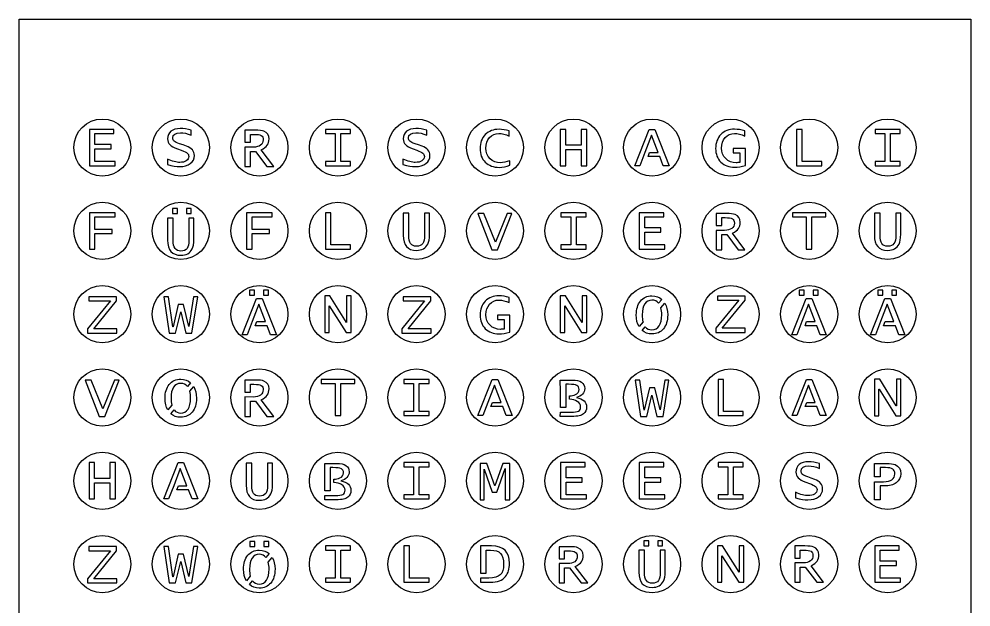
# Model space of a CAD drawing. Header units: millimetres. Extents: x 34 to 4705, y 266 to 817.
# Drawn here: x 3116.3 to 3516.3, y 559.7 to 806.7 of the extents above; entities that cross this region are included whole.
import ezdxf

# ---------------------------------------------------------------- set-up
doc = ezdxf.new("R2010")
doc.units = ezdxf.units.MM
for name, color, linetype, lineweight in [('Bohrlöcher', 4, 'Continuous', 25), ('Buchstaben', 6, 'Continuous', 25), ('MDF_Platte_10mm', 1, 'Continuous', 25)]:
    doc.layers.add(name, color=color, linetype=linetype, lineweight=lineweight)
doc.layers.add('Ebene 1', color=7, linetype='Continuous', true_color=0xffffff)

# ---------------------------------------------------------------- blocks, each defined once
blk = doc.blocks.new('E')
at = {"layer": 'Ebene 1'}
blk.add_open_spline([(-5.47, -7.91), (-5.47, -7.91), (-5.47, 7.34), (-5.47, 7.34), (-5.47, 7.34), (-5.47, 7.34), (4.84, 7.34), (4.84, 7.34), (4.84, 7.34), (4.84, 7.34), (4.84, 5.58), (4.84, 5.58), (4.84, 5.58), (4.84, 5.58), (-3.13, 5.58), (-3.13, 5.58), (-3.13, 5.58), (-3.13, 5.58), (-3.13, 0.96), (-3.13, 0.96), (-3.13, 0.96), (-3.13, 0.96), (3.63, 0.96), (3.63, 0.96), (3.63, 0.96), (3.63, 0.96), (3.63, -0.8), (3.63, -0.8), (3.63, -0.8), (3.63, -0.8), (-3.13, -0.8), (-3.13, -0.8), (-3.13, -0.8), (-3.13, -0.8), (-3.13, -6.15), (-3.13, -6.15), (-3.13, -6.15), (-3.13, -6.15), (5.39, -6.15), (5.39, -6.15), (5.39, -6.15), (5.39, -6.15), (5.39, -7.91), (5.39, -7.91), (5.39, -7.91), (5.39, -7.91), (-5.47, -7.91), (-5.47, -7.91)], degree=3, knots=[0, 0, 0, 0, 0.083333, 0.083333, 0.083333, 0.083333, 0.166667, 0.166667, 0.166667, 0.166667, 0.25, 0.25, 0.25, 0.25, 0.333333, 0.333333, 0.333333, 0.333333, 0.416667, 0.416667, 0.416667, 0.416667, 0.5, 0.5, 0.5, 0.5, 0.583333, 0.583333, 0.583333, 0.583333, 0.666667, 0.666667, 0.666667, 0.666667, 0.75, 0.75, 0.75, 0.75, 0.833333, 0.833333, 0.833333, 0.833333, 0.916667, 0.916667, 0.916667, 0.916667, 1, 1, 1, 1], dxfattribs=at)
blk = doc.blocks.new('S')
at = {"layer": 'Ebene 1'}
blk.add_open_spline([(4.35, 6.98), (4.35, 6.98), (4.35, 4.95), (4.35, 4.95), (4.35, 4.95), (2.63, 5.62), (1.1, 5.95), (-0.24, 5.95), (-0.24, 5.95), (-2.35, 5.95), (-3.41, 5.24), (-3.41, 3.81), (-3.41, 3.81), (-3.41, 3.23), (-3.21, 2.77), (-2.82, 2.42), (-2.82, 2.42), (-2.42, 2.06), (-1.69, 1.7), (-0.62, 1.33), (-0.62, 1.33), (-0.62, 1.33), (0.88, 0.81), (0.88, 0.81), (0.88, 0.81), (0.88, 0.81), (2.3, 0.31), (2.3, 0.31), (2.3, 0.31), (4.52, -0.46), (5.62, -1.77), (5.62, -3.63), (5.62, -3.63), (5.62, -5.04), (5.06, -6.17), (3.93, -7.01), (3.93, -7.01), (2.8, -7.86), (1.29, -8.28), (-0.6, -8.28), (-0.6, -8.28), (-1.92, -8.28), (-3.62, -8), (-5.7, -7.43), (-5.7, -7.43), (-5.7, -7.43), (-5.7, -5.11), (-5.7, -5.11), (-5.7, -5.11), (-3.63, -6.05), (-1.9, -6.52), (-0.54, -6.52), (-0.54, -6.52), (0.62, -6.52), (1.55, -6.29), (2.24, -5.84), (2.24, -5.84), (2.93, -5.38), (3.27, -4.77), (3.27, -4), (3.27, -4), (3.27, -3.41), (3.07, -2.95), (2.66, -2.61), (2.66, -2.61), (2.25, -2.27), (1.41, -1.86), (0.13, -1.39), (0.13, -1.39), (0.13, -1.39), (-1.44, -0.83), (-1.44, -0.83), (-1.44, -0.83), (-3, -0.25), (-4.08, 0.35), (-4.69, 0.96), (-4.69, 0.96), (-5.29, 1.57), (-5.6, 2.38), (-5.6, 3.39), (-5.6, 3.39), (-5.6, 4.77), (-5.13, 5.83), (-4.2, 6.58), (-4.2, 6.58), (-3.27, 7.33), (-1.96, 7.71), (-0.27, 7.71), (-0.27, 7.71), (1.1, 7.71), (2.64, 7.47), (4.35, 6.98)], degree=3, knots=[0, 0, 0, 0, 0.043478, 0.043478, 0.043478, 0.043478, 0.086957, 0.086957, 0.086957, 0.086957, 0.130435, 0.130435, 0.130435, 0.130435, 0.173913, 0.173913, 0.173913, 0.173913, 0.217391, 0.217391, 0.217391, 0.217391, 0.26087, 0.26087, 0.26087, 0.26087, 0.304348, 0.304348, 0.304348, 0.304348, 0.347826, 0.347826, 0.347826, 0.347826, 0.391304, 0.391304, 0.391304, 0.391304, 0.434783, 0.434783, 0.434783, 0.434783, 0.478261, 0.478261, 0.478261, 0.478261, 0.521739, 0.521739, 0.521739, 0.521739, 0.565217, 0.565217, 0.565217, 0.565217, 0.608696, 0.608696, 0.608696, 0.608696, 0.652174, 0.652174, 0.652174, 0.652174, 0.695652, 0.695652, 0.695652, 0.695652, 0.73913, 0.73913, 0.73913, 0.73913, 0.782609, 0.782609, 0.782609, 0.782609, 0.826087, 0.826087, 0.826087, 0.826087, 0.869565, 0.869565, 0.869565, 0.869565, 0.913043, 0.913043, 0.913043, 0.913043, 0.956522, 0.956522, 0.956522, 0.956522, 1, 1, 1, 1], dxfattribs=at)
blk = doc.blocks.new('R')
at = {"layer": 'Ebene 1'}
blk.add_open_spline([(-3.75, 5.56), (-3.75, 5.56), (-3.75, 2.21), (-3.75, 2.21), (-3.75, 2.21), (-3.75, 2.21), (-6.09, 2.21), (-6.09, 2.21), (-6.09, 2.21), (-6.09, 2.21), (-6.1, 7.32), (-6.1, 7.32), (-6.1, 7.32), (-6.1, 7.32), (-1.83, 7.32), (-1.83, 7.32), (-1.83, 7.32), (-0.05, 7.32), (1.18, 7.18), (1.87, 6.88), (1.87, 6.88), (3.34, 6.27), (4.08, 5.19), (4.08, 3.65), (4.08, 3.65), (4.08, 2.59), (3.82, 1.7), (3.31, 0.99), (3.31, 0.99), (2.8, 0.28), (1.95, -0.38), (0.75, -0.99), (0.75, -0.99), (0.75, -0.99), (6.01, -7.93), (6.01, -7.93), (6.01, -7.93), (6.01, -7.93), (3.17, -7.93), (3.17, -7.93), (3.17, -7.93), (3.17, -7.93), (-1.64, -1.58), (-1.64, -1.58), (-1.64, -1.58), (-1.64, -1.58), (-3.75, -1.58), (-3.75, -1.58), (-3.75, -1.58), (-3.75, -1.58), (-3.75, -7.93), (-3.75, -7.93), (-3.75, -7.93), (-3.75, -7.93), (-6.1, -7.93), (-6.1, -7.93), (-6.1, -7.93), (-6.1, -7.93), (-6.1, 0.21), (-6.1, 0.21), (-6.1, 0.21), (-6.1, 0.21), (-2.52, 0.19), (-2.52, 0.19), (-2.52, 0.19), (-1.26, 0.18), (-0.26, 0.47), (0.48, 1.02), (0.48, 1.02), (1.21, 1.58), (1.58, 2.32), (1.58, 3.27), (1.58, 3.27), (1.58, 4.14), (1.31, 4.75), (0.75, 5.07), (0.75, 5.07), (0.2, 5.4), (-0.83, 5.56), (-2.31, 5.56), (-2.31, 5.56), (-2.31, 5.56), (-3.75, 5.56), (-3.75, 5.56)], degree=3, knots=[0, 0, 0, 0, 0.047619, 0.047619, 0.047619, 0.047619, 0.095238, 0.095238, 0.095238, 0.095238, 0.142857, 0.142857, 0.142857, 0.142857, 0.190476, 0.190476, 0.190476, 0.190476, 0.238095, 0.238095, 0.238095, 0.238095, 0.285714, 0.285714, 0.285714, 0.285714, 0.333333, 0.333333, 0.333333, 0.333333, 0.380952, 0.380952, 0.380952, 0.380952, 0.428571, 0.428571, 0.428571, 0.428571, 0.47619, 0.47619, 0.47619, 0.47619, 0.52381, 0.52381, 0.52381, 0.52381, 0.571429, 0.571429, 0.571429, 0.571429, 0.619048, 0.619048, 0.619048, 0.619048, 0.666667, 0.666667, 0.666667, 0.666667, 0.714286, 0.714286, 0.714286, 0.714286, 0.761905, 0.761905, 0.761905, 0.761905, 0.809524, 0.809524, 0.809524, 0.809524, 0.857143, 0.857143, 0.857143, 0.857143, 0.904762, 0.904762, 0.904762, 0.904762, 0.952381, 0.952381, 0.952381, 0.952381, 1, 1, 1, 1], dxfattribs=at)
blk = doc.blocks.new('I')
at = {"layer": 'Ebene 1'}
blk.add_open_spline([(-5.32, -7.91), (-5.32, -7.91), (-5.32, -6.15), (-5.32, -6.15), (-5.32, -6.15), (-5.32, -6.15), (-1.22, -6.15), (-1.22, -6.15), (-1.22, -6.15), (-1.22, -6.15), (-1.22, 5.58), (-1.22, 5.58), (-1.22, 5.58), (-1.22, 5.58), (-5.32, 5.58), (-5.32, 5.58), (-5.32, 5.58), (-5.32, 5.58), (-5.32, 7.34), (-5.32, 7.34), (-5.32, 7.34), (-5.32, 7.34), (5.24, 7.34), (5.24, 7.34), (5.24, 7.34), (5.24, 7.34), (5.24, 5.58), (5.24, 5.58), (5.24, 5.58), (5.24, 5.58), (1.14, 5.58), (1.14, 5.58), (1.14, 5.58), (1.14, 5.58), (1.14, -6.15), (1.14, -6.15), (1.14, -6.15), (1.14, -6.15), (5.24, -6.15), (5.24, -6.15), (5.24, -6.15), (5.24, -6.15), (5.24, -7.91), (5.24, -7.91), (5.24, -7.91), (5.24, -7.91), (-5.32, -7.91), (-5.32, -7.91)], degree=3, knots=[0, 0, 0, 0, 0.083333, 0.083333, 0.083333, 0.083333, 0.166667, 0.166667, 0.166667, 0.166667, 0.25, 0.25, 0.25, 0.25, 0.333333, 0.333333, 0.333333, 0.333333, 0.416667, 0.416667, 0.416667, 0.416667, 0.5, 0.5, 0.5, 0.5, 0.583333, 0.583333, 0.583333, 0.583333, 0.666667, 0.666667, 0.666667, 0.666667, 0.75, 0.75, 0.75, 0.75, 0.833333, 0.833333, 0.833333, 0.833333, 0.916667, 0.916667, 0.916667, 0.916667, 1, 1, 1, 1], dxfattribs=at)
blk = doc.blocks.new('C')
at = {"layer": 'Ebene 1'}
blk.add_open_spline([(6.22, -7.46), (4.65, -8.03), (3.17, -8.31), (1.78, -8.31), (1.78, -8.31), (-0.64, -8.31), (-2.59, -7.58), (-4.08, -6.13), (-4.08, -6.13), (-5.56, -4.67), (-6.3, -2.76), (-6.3, -0.39), (-6.3, -0.39), (-6.3, 2.01), (-5.56, 3.96), (-4.09, 5.44), (-4.09, 5.44), (-2.61, 6.93), (-0.69, 7.68), (1.69, 7.68), (1.69, 7.68), (3.04, 7.68), (4.48, 7.45), (6.01, 6.99), (6.01, 6.99), (6.01, 6.99), (6.01, 4.84), (6.01, 4.84), (6.01, 4.84), (4.44, 5.56), (2.98, 5.92), (1.62, 5.92), (1.62, 5.92), (0.04, 5.92), (-1.26, 5.34), (-2.28, 4.18), (-2.28, 4.18), (-3.3, 3.03), (-3.8, 1.55), (-3.8, -0.23), (-3.8, -0.23), (-3.8, -2.04), (-3.23, -3.52), (-2.08, -4.67), (-2.08, -4.67), (-0.93, -5.82), (0.55, -6.39), (2.36, -6.39), (2.36, -6.39), (3.45, -6.39), (4.74, -6.11), (6.22, -5.54), (6.22, -5.54), (6.22, -5.54), (6.22, -7.46), (6.22, -7.46)], degree=3, knots=[0, 0, 0, 0, 0.071429, 0.071429, 0.071429, 0.071429, 0.142857, 0.142857, 0.142857, 0.142857, 0.214286, 0.214286, 0.214286, 0.214286, 0.285714, 0.285714, 0.285714, 0.285714, 0.357143, 0.357143, 0.357143, 0.357143, 0.428571, 0.428571, 0.428571, 0.428571, 0.5, 0.5, 0.5, 0.5, 0.571429, 0.571429, 0.571429, 0.571429, 0.642857, 0.642857, 0.642857, 0.642857, 0.714286, 0.714286, 0.714286, 0.714286, 0.785714, 0.785714, 0.785714, 0.785714, 0.857143, 0.857143, 0.857143, 0.857143, 0.928571, 0.928571, 0.928571, 0.928571, 1, 1, 1, 1], dxfattribs=at)
blk = doc.blocks.new('H')
at = {"layer": 'Ebene 1'}
blk.add_open_spline([(-5.61, -7.92), (-5.61, -7.92), (-5.61, 7.33), (-5.61, 7.33), (-5.61, 7.33), (-5.61, 7.33), (-3.27, 7.33), (-3.27, 7.33), (-3.27, 7.33), (-3.27, 7.33), (-3.27, 0.67), (-3.27, 0.67), (-3.27, 0.67), (-3.27, 0.67), (3.18, 0.67), (3.18, 0.67), (3.18, 0.67), (3.18, 0.67), (3.18, 7.33), (3.18, 7.33), (3.18, 7.33), (3.18, 7.33), (5.53, 7.33), (5.53, 7.33), (5.53, 7.33), (5.53, 7.33), (5.53, -7.92), (5.53, -7.92), (5.53, -7.92), (5.53, -7.92), (3.18, -7.92), (3.18, -7.92), (3.18, -7.92), (3.18, -7.92), (3.18, -1.1), (3.18, -1.1), (3.18, -1.1), (3.18, -1.1), (-3.27, -1.1), (-3.27, -1.1), (-3.27, -1.1), (-3.27, -1.1), (-3.27, -7.92), (-3.27, -7.92), (-3.27, -7.92), (-3.27, -7.92), (-5.61, -7.92), (-5.61, -7.92)], degree=3, knots=[0, 0, 0, 0, 0.083333, 0.083333, 0.083333, 0.083333, 0.166667, 0.166667, 0.166667, 0.166667, 0.25, 0.25, 0.25, 0.25, 0.333333, 0.333333, 0.333333, 0.333333, 0.416667, 0.416667, 0.416667, 0.416667, 0.5, 0.5, 0.5, 0.5, 0.583333, 0.583333, 0.583333, 0.583333, 0.666667, 0.666667, 0.666667, 0.666667, 0.75, 0.75, 0.75, 0.75, 0.833333, 0.833333, 0.833333, 0.833333, 0.916667, 0.916667, 0.916667, 0.916667, 1, 1, 1, 1], dxfattribs=at)
blk = doc.blocks.new('A')
at = {"layer": 'Ebene 1'}
blk.add_open_spline([(-1.07, -2.34), (-1.07, -2.34), (-1.74, -4.11), (-1.74, -4.11), (-1.74, -4.11), (-1.74, -4.11), (0.4, -4.11), (0.4, -4.11), (0.4, -4.11), (0.4, -4.11), (3.22, -4.11), (3.22, -4.11), (3.22, -4.11), (3.22, -4.11), (4.66, -7.92), (4.66, -7.92), (4.66, -7.92), (4.66, -7.92), (7.14, -7.92), (7.14, -7.92), (7.14, -7.92), (7.14, -7.92), (1.13, 7.33), (1.13, 7.33), (1.13, 7.33), (1.13, 7.33), (-1.21, 7.33), (-1.21, 7.33), (-1.21, 7.33), (-1.21, 7.33), (-7.23, -7.92), (-7.23, -7.92), (-7.23, -7.92), (-7.23, -7.92), (-5.2, -7.92), (-5.2, -7.92), (-5.2, -7.92), (-5.2, -7.92), (-3.04, -2.34), (-3.04, -2.34), (-3.04, -2.34), (-3.04, -2.34), (-0.27, 4.94), (-0.27, 4.94), (-0.27, 4.94), (-0.27, 4.94), (2.52, -2.34), (2.52, -2.34), (2.52, -2.34), (2.52, -2.34), (0.39, -2.34), (0.39, -2.34), (0.39, -2.34), (0.39, -2.34), (-1.07, -2.34), (-1.07, -2.34)], degree=3, knots=[0, 0, 0, 0, 0.071429, 0.071429, 0.071429, 0.071429, 0.142857, 0.142857, 0.142857, 0.142857, 0.214286, 0.214286, 0.214286, 0.214286, 0.285714, 0.285714, 0.285714, 0.285714, 0.357143, 0.357143, 0.357143, 0.357143, 0.428571, 0.428571, 0.428571, 0.428571, 0.5, 0.5, 0.5, 0.5, 0.571429, 0.571429, 0.571429, 0.571429, 0.642857, 0.642857, 0.642857, 0.642857, 0.714286, 0.714286, 0.714286, 0.714286, 0.785714, 0.785714, 0.785714, 0.785714, 0.857143, 0.857143, 0.857143, 0.857143, 0.928571, 0.928571, 0.928571, 0.928571, 1, 1, 1, 1], dxfattribs=at)
blk = doc.blocks.new('V')
at = {"layer": 'Ebene 1'}
blk.add_open_spline([(-1.28, -7.93), (-1.28, -7.93), (-7.2, 7.32), (-7.2, 7.32), (-7.2, 7.32), (-7.2, 7.32), (-4.73, 7.32), (-4.73, 7.32), (-4.73, 7.32), (-4.73, 7.32), (0.15, -4.8), (0.15, -4.8), (0.15, -4.8), (0.15, -4.8), (5.12, 7.32), (5.12, 7.32), (5.12, 7.32), (5.12, 7.32), (7.12, 7.32), (7.12, 7.32), (7.12, 7.32), (7.12, 7.32), (1.07, -7.93), (1.07, -7.93), (1.07, -7.93), (1.07, -7.93), (-1.28, -7.93), (-1.28, -7.93)], degree=3, knots=[0, 0, 0, 0, 0.142857, 0.142857, 0.142857, 0.142857, 0.285714, 0.285714, 0.285714, 0.285714, 0.428571, 0.428571, 0.428571, 0.428571, 0.571429, 0.571429, 0.571429, 0.571429, 0.714286, 0.714286, 0.714286, 0.714286, 0.857143, 0.857143, 0.857143, 0.857143, 1, 1, 1, 1], dxfattribs=at)
blk = doc.blocks.new('U')
at = {"layer": 'Ebene 1'}
blk.add_open_spline([(-5.56, 7.44), (-5.56, 7.44), (-3.21, 7.44), (-3.21, 7.44), (-3.21, 7.44), (-3.21, 7.44), (-3.21, -1.82), (-3.21, -1.82), (-3.21, -1.82), (-3.21, -3.44), (-2.96, -4.61), (-2.45, -5.34), (-2.45, -5.34), (-1.94, -6.06), (-1.11, -6.42), (0.03, -6.42), (0.03, -6.42), (1.24, -6.42), (2.1, -6.06), (2.64, -5.34), (2.64, -5.34), (3.17, -4.61), (3.43, -3.42), (3.43, -1.77), (3.43, -1.77), (3.43, -1.77), (3.43, 7.44), (3.43, 7.44), (3.43, 7.44), (3.43, 7.44), (5.48, 7.44), (5.48, 7.44), (5.48, 7.44), (5.48, 7.44), (5.48, -1.42), (5.48, -1.42), (5.48, -1.42), (5.48, -3.33), (5.25, -4.7), (4.8, -5.53), (4.8, -5.53), (3.84, -7.3), (2.26, -8.18), (0.05, -8.18), (0.05, -8.18), (-1.86, -8.18), (-3.27, -7.66), (-4.18, -6.61), (-4.18, -6.61), (-5.1, -5.57), (-5.56, -3.96), (-5.56, -1.79), (-5.56, -1.79), (-5.56, -1.79), (-5.56, 7.44), (-5.56, 7.44)], degree=3, knots=[0, 0, 0, 0, 0.071429, 0.071429, 0.071429, 0.071429, 0.142857, 0.142857, 0.142857, 0.142857, 0.214286, 0.214286, 0.214286, 0.214286, 0.285714, 0.285714, 0.285714, 0.285714, 0.357143, 0.357143, 0.357143, 0.357143, 0.428571, 0.428571, 0.428571, 0.428571, 0.5, 0.5, 0.5, 0.5, 0.571429, 0.571429, 0.571429, 0.571429, 0.642857, 0.642857, 0.642857, 0.642857, 0.714286, 0.714286, 0.714286, 0.714286, 0.785714, 0.785714, 0.785714, 0.785714, 0.857143, 0.857143, 0.857143, 0.857143, 0.928571, 0.928571, 0.928571, 0.928571, 1, 1, 1, 1], dxfattribs=at)
blk = doc.blocks.new('B')
at = {"layer": 'Ebene 1'}
blk.add_open_spline([(-5.54, -4.19), (-5.54, -4.19), (-3.2, -4.19), (-3.2, -4.19), (-3.2, -4.19), (-3.2, -4.19), (-3.2, 5.54), (-3.2, 5.54), (-3.2, 5.54), (-3.2, 5.54), (-2.11, 5.54), (-2.11, 5.54), (-2.11, 5.54), (-0.36, 5.54), (0.82, 5.39), (1.43, 5.09), (1.43, 5.09), (2.04, 4.79), (2.35, 4.21), (2.35, 3.34), (2.35, 3.34), (2.33, 1.23), (-0.32, 0.7), (-1.56, 0.7), (-1.56, 0.7), (-1.56, 0.7), (-1.7, 0.7), (-1.7, 0.7), (-1.7, 0.7), (-1.7, 0.7), (-1.7, -0.76), (-1.7, -0.76), (-1.7, -0.76), (-1.7, -0.76), (-1.52, -0.76), (-1.52, -0.76), (-1.52, -0.76), (-0.6, -0.76), (0.78, -1.16), (1.54, -1.62), (1.54, -1.62), (2.49, -2.2), (2.97, -2.98), (2.97, -3.97), (2.97, -3.97), (2.97, -4.81), (2.68, -5.4), (2.1, -5.71), (2.1, -5.71), (1.52, -6.03), (0.45, -6.19), (-1.09, -6.19), (-1.09, -6.19), (-1.09, -6.19), (-5.54, -6.19), (-5.54, -6.19), (-5.54, -6.19), (-5.54, -6.19), (-5.55, -7.95), (-5.55, -7.95), (-5.55, -7.95), (-5.55, -7.95), (-0.95, -7.95), (-0.95, -7.95), (-0.95, -7.95), (0.58, -7.95), (1.69, -7.88), (2.38, -7.73), (2.38, -7.73), (3.07, -7.58), (3.68, -7.28), (4.22, -6.83), (4.22, -6.83), (5.05, -6.15), (5.47, -5.21), (5.47, -4), (5.47, -4), (5.47, -1.9), (4.06, -0.55), (1.23, 0.03), (1.23, 0.03), (2.33, 0.31), (3.19, 0.77), (3.8, 1.42), (3.8, 1.42), (4.41, 2.08), (4.72, 2.85), (4.72, 3.76), (4.72, 3.76), (4.72, 6.12), (2.94, 7.3), (-0.63, 7.3), (-0.63, 7.3), (-0.63, 7.3), (-5.55, 7.3), (-5.55, 7.3), (-5.55, 7.3), (-5.55, 7.3), (-5.54, 2.7), (-5.54, 2.7), (-5.54, 2.7), (-5.54, 2.7), (-5.54, -4.19), (-5.54, -4.19)], degree=3, knots=[0, 0, 0, 0, 0.038462, 0.038462, 0.038462, 0.038462, 0.076923, 0.076923, 0.076923, 0.076923, 0.115385, 0.115385, 0.115385, 0.115385, 0.153846, 0.153846, 0.153846, 0.153846, 0.192308, 0.192308, 0.192308, 0.192308, 0.230769, 0.230769, 0.230769, 0.230769, 0.269231, 0.269231, 0.269231, 0.269231, 0.307692, 0.307692, 0.307692, 0.307692, 0.346154, 0.346154, 0.346154, 0.346154, 0.384615, 0.384615, 0.384615, 0.384615, 0.423077, 0.423077, 0.423077, 0.423077, 0.461538, 0.461538, 0.461538, 0.461538, 0.5, 0.5, 0.5, 0.5, 0.538462, 0.538462, 0.538462, 0.538462, 0.576923, 0.576923, 0.576923, 0.576923, 0.615385, 0.615385, 0.615385, 0.615385, 0.653846, 0.653846, 0.653846, 0.653846, 0.692308, 0.692308, 0.692308, 0.692308, 0.730769, 0.730769, 0.730769, 0.730769, 0.769231, 0.769231, 0.769231, 0.769231, 0.807692, 0.807692, 0.807692, 0.807692, 0.846154, 0.846154, 0.846154, 0.846154, 0.884615, 0.884615, 0.884615, 0.884615, 0.923077, 0.923077, 0.923077, 0.923077, 0.961538, 0.961538, 0.961538, 0.961538, 1, 1, 1, 1], dxfattribs=at)
blk = doc.blocks.new('Z')
at = {"layer": 'Ebene 1'}
blk.add_open_spline([(-6.2, -7.92), (-6.2, -7.92), (-6.2, -6.16), (-6.2, -6.16), (-6.2, -6.16), (-6.2, -6.16), (3.37, 5.57), (3.37, 5.57), (3.37, 5.57), (3.37, 5.57), (-5.61, 5.57), (-5.61, 5.57), (-5.61, 5.57), (-5.61, 5.57), (-5.61, 7.33), (-5.61, 7.33), (-5.61, 7.33), (-5.61, 7.33), (6.02, 7.33), (6.02, 7.33), (6.02, 7.33), (6.02, 7.33), (6.02, 5.57), (6.02, 5.57), (6.02, 5.57), (6.02, 5.57), (-3.54, -6.16), (-3.54, -6.16), (-3.54, -6.16), (-3.54, -6.16), (6.12, -6.16), (6.12, -6.16), (6.12, -6.16), (6.12, -6.16), (6.12, -7.92), (6.12, -7.92), (6.12, -7.92), (6.12, -7.92), (-6.2, -7.92), (-6.2, -7.92)], degree=3, knots=[0, 0, 0, 0, 0.1, 0.1, 0.1, 0.1, 0.2, 0.2, 0.2, 0.2, 0.3, 0.3, 0.3, 0.3, 0.4, 0.4, 0.4, 0.4, 0.5, 0.5, 0.5, 0.5, 0.6, 0.6, 0.6, 0.6, 0.7, 0.7, 0.7, 0.7, 0.8, 0.8, 0.8, 0.8, 0.9, 0.9, 0.9, 0.9, 1, 1, 1, 1], dxfattribs=at)
blk = doc.blocks.new('Ä')
at = {"layer": 'Ebene 1'}
for points, knots in [([(-4.17, 8.75), (-4.17, 8.75), (-4.17, 10.81), (-4.17, 10.81), (-4.17, 10.81), (-4.17, 10.81), (-2.11, 10.81), (-2.11, 10.81), (-2.11, 10.81), (-2.11, 10.81), (-2.11, 8.75), (-2.11, 8.75), (-2.11, 8.75), (-2.11, 8.75), (-4.17, 8.75), (-4.17, 8.75)], [0, 0, 0, 0, 0.25, 0.25, 0.25, 0.25, 0.5, 0.5, 0.5, 0.5, 0.75, 0.75, 0.75, 0.75, 1, 1, 1, 1]), ([(1.69, 8.75), (1.69, 8.75), (1.69, 10.81), (1.69, 10.81), (1.69, 10.81), (1.69, 10.81), (3.75, 10.81), (3.75, 10.81), (3.75, 10.81), (3.75, 10.81), (3.75, 8.75), (3.75, 8.75), (3.75, 8.75), (3.75, 8.75), (1.69, 8.75), (1.69, 8.75)], [0, 0, 0, 0, 0.25, 0.25, 0.25, 0.25, 0.5, 0.5, 0.5, 0.5, 0.75, 0.75, 0.75, 0.75, 1, 1, 1, 1]), ([(-1.07, -2.34), (-1.07, -2.34), (-1.74, -4.11), (-1.74, -4.11), (-1.74, -4.11), (-1.74, -4.11), (0.4, -4.11), (0.4, -4.11), (0.4, -4.11), (0.4, -4.11), (3.22, -4.11), (3.22, -4.11), (3.22, -4.11), (3.22, -4.11), (4.66, -7.92), (4.66, -7.92), (4.66, -7.92), (4.66, -7.92), (7.14, -7.92), (7.14, -7.92), (7.14, -7.92), (7.14, -7.92), (1.13, 7.33), (1.13, 7.33), (1.13, 7.33), (1.13, 7.33), (-1.21, 7.33), (-1.21, 7.33), (-1.21, 7.33), (-1.21, 7.33), (-7.23, -7.92), (-7.23, -7.92), (-7.23, -7.92), (-7.23, -7.92), (-5.2, -7.92), (-5.2, -7.92), (-5.2, -7.92), (-5.2, -7.92), (-3.04, -2.34), (-3.04, -2.34), (-3.04, -2.34), (-3.04, -2.34), (-0.27, 4.94), (-0.27, 4.94), (-0.27, 4.94), (-0.27, 4.94), (2.52, -2.34), (2.52, -2.34), (2.52, -2.34), (2.52, -2.34), (0.39, -2.34), (0.39, -2.34), (0.39, -2.34), (0.39, -2.34), (-1.07, -2.34), (-1.07, -2.34)], [0, 0, 0, 0, 0.071429, 0.071429, 0.071429, 0.071429, 0.142857, 0.142857, 0.142857, 0.142857, 0.214286, 0.214286, 0.214286, 0.214286, 0.285714, 0.285714, 0.285714, 0.285714, 0.357143, 0.357143, 0.357143, 0.357143, 0.428571, 0.428571, 0.428571, 0.428571, 0.5, 0.5, 0.5, 0.5, 0.571429, 0.571429, 0.571429, 0.571429, 0.642857, 0.642857, 0.642857, 0.642857, 0.714286, 0.714286, 0.714286, 0.714286, 0.785714, 0.785714, 0.785714, 0.785714, 0.857143, 0.857143, 0.857143, 0.857143, 0.928571, 0.928571, 0.928571, 0.928571, 1, 1, 1, 1])]:
    blk.add_open_spline(points, degree=3, knots=knots, dxfattribs=at)
blk = doc.blocks.new('W')
at = {"layer": 'Ebene 1'}
blk.add_open_spline([(-4.9, -7.92), (-4.9, -7.92), (-7.17, 7.33), (-7.17, 7.33), (-7.17, 7.33), (-7.17, 7.33), (-5.17, 7.33), (-5.17, 7.33), (-5.17, 7.33), (-5.17, 7.33), (-3.32, -5.34), (-3.32, -5.34), (-3.32, -5.34), (-3.32, -5.34), (-3.28, -5.34), (-3.28, -5.34), (-3.28, -5.34), (-3.28, -5.34), (-1.08, 4.11), (-1.08, 4.11), (-1.08, 4.11), (-1.08, 4.11), (1.17, 4.11), (1.17, 4.11), (1.17, 4.11), (1.17, 4.11), (3.34, -5.2), (3.34, -5.2), (3.34, -5.2), (3.34, -5.2), (3.37, -5.2), (3.37, -5.2), (3.37, -5.2), (3.37, -5.2), (5.32, 7.33), (5.32, 7.33), (5.32, 7.33), (5.32, 7.33), (7.11, 7.33), (7.11, 7.33), (7.11, 7.33), (7.11, 7.33), (4.6, -7.92), (4.6, -7.92), (4.6, -7.92), (4.6, -7.92), (2.05, -7.92), (2.05, -7.92), (2.05, -7.92), (2.05, -7.92), (-0.05, 1.03), (-0.05, 1.03), (-0.05, 1.03), (-0.05, 1.03), (-0.07, 1.03), (-0.07, 1.03), (-0.07, 1.03), (-0.07, 1.03), (-2.19, -7.92), (-2.19, -7.92), (-2.19, -7.92), (-2.19, -7.92), (-4.9, -7.92), (-4.9, -7.92)], degree=3, knots=[0, 0, 0, 0, 0.0625, 0.0625, 0.0625, 0.0625, 0.125, 0.125, 0.125, 0.125, 0.1875, 0.1875, 0.1875, 0.1875, 0.25, 0.25, 0.25, 0.25, 0.3125, 0.3125, 0.3125, 0.3125, 0.375, 0.375, 0.375, 0.375, 0.4375, 0.4375, 0.4375, 0.4375, 0.5, 0.5, 0.5, 0.5, 0.5625, 0.5625, 0.5625, 0.5625, 0.625, 0.625, 0.625, 0.625, 0.6875, 0.6875, 0.6875, 0.6875, 0.75, 0.75, 0.75, 0.75, 0.8125, 0.8125, 0.8125, 0.8125, 0.875, 0.875, 0.875, 0.875, 0.9375, 0.9375, 0.9375, 0.9375, 1, 1, 1, 1], dxfattribs=at)
blk = doc.blocks.new('N')
at = {"layer": 'Ebene 1'}
blk.add_open_spline([(-5.61, -7.93), (-5.61, -7.93), (-5.61, 7.37), (-5.61, 7.37), (-5.61, 7.37), (-5.61, 7.37), (-3.4, 7.37), (-3.4, 7.37), (-3.4, 7.37), (-3.4, 7.37), (3.59, -3.73), (3.59, -3.73), (3.59, -3.73), (3.59, -3.73), (3.62, -3.73), (3.62, -3.73), (3.62, -3.73), (3.62, -3.73), (3.62, 7.37), (3.62, 7.37), (3.62, 7.37), (3.62, 7.37), (5.53, 7.37), (5.53, 7.37), (5.53, 7.37), (5.53, 7.37), (5.53, -7.93), (5.53, -7.93), (5.53, -7.93), (5.53, -7.93), (3.37, -7.93), (3.37, -7.93), (3.37, -7.93), (3.37, -7.93), (-3.68, 3.24), (-3.68, 3.24), (-3.68, 3.24), (-3.68, 3.24), (-3.71, 3.24), (-3.71, 3.24), (-3.71, 3.24), (-3.71, 3.24), (-3.71, -7.93), (-3.71, -7.93), (-3.71, -7.93), (-3.71, -7.93), (-5.61, -7.93), (-5.61, -7.93)], degree=3, knots=[0, 0, 0, 0, 0.083333, 0.083333, 0.083333, 0.083333, 0.166667, 0.166667, 0.166667, 0.166667, 0.25, 0.25, 0.25, 0.25, 0.333333, 0.333333, 0.333333, 0.333333, 0.416667, 0.416667, 0.416667, 0.416667, 0.5, 0.5, 0.5, 0.5, 0.583333, 0.583333, 0.583333, 0.583333, 0.666667, 0.666667, 0.666667, 0.666667, 0.75, 0.75, 0.75, 0.75, 0.833333, 0.833333, 0.833333, 0.833333, 0.916667, 0.916667, 0.916667, 0.916667, 1, 1, 1, 1], dxfattribs=at)
blk = doc.blocks.new('O')
at = {"layer": 'Ebene 1'}
for points in [[(-5.48, -5.23), (-5.48, -5.23), (-3.81, -3.24), (-3.81, -3.24), (-3.81, -3.24), (-4.03, -2.41), (-4.14, -1.43), (-4.14, -0.31), (-4.14, -0.31), (-4.14, 1.68), (-3.79, 3.22), (-3.08, 4.3), (-3.08, 4.3), (-2.37, 5.38), (-1.35, 5.92), (-0.04, 5.92), (-0.04, 5.92), (1.15, 5.92), (2.06, 5.52), (2.76, 4.63), (2.76, 4.63), (2.76, 4.63), (4.09, 6.21), (4.09, 6.21), (4.09, 6.21), (2.99, 7.2), (1.63, 7.68), (-0.04, 7.68), (-0.04, 7.68), (-2.05, 7.68), (-3.66, 6.96), (-4.85, 5.51), (-4.85, 5.51), (-6.04, 4.07), (-6.64, 2.13), (-6.64, -0.31), (-6.64, -0.31), (-6.64, -2.27), (-6.25, -3.92), (-5.48, -5.23)], [(-2.84, -5.25), (-2.84, -5.25), (-4.2, -6.82), (-4.2, -6.82), (-4.2, -6.82), (-3.09, -7.81), (-1.71, -8.31), (-0.04, -8.31), (-0.04, -8.31), (1.97, -8.31), (3.57, -7.59), (4.77, -6.14), (4.77, -6.14), (5.96, -4.69), (6.56, -2.75), (6.56, -0.31), (6.56, -0.31), (6.56, 1.67), (6.18, 3.29), (5.39, 4.61), (5.39, 4.61), (5.39, 4.61), (3.73, 2.62), (3.73, 2.62), (3.73, 2.62), (3.96, 1.79), (4.07, 0.81), (4.07, -0.31), (4.07, -0.31), (4.07, -2.3), (3.72, -3.85), (3, -4.92), (3, -4.92), (2.29, -6.01), (1.27, -6.55), (-0.04, -6.55), (-0.04, -6.55), (-1.23, -6.55), (-2.14, -6.13), (-2.84, -5.25)]]:
    blk.add_open_spline(points, degree=3, knots=[0, 0, 0, 0, 0.1, 0.1, 0.1, 0.1, 0.2, 0.2, 0.2, 0.2, 0.3, 0.3, 0.3, 0.3, 0.4, 0.4, 0.4, 0.4, 0.5, 0.5, 0.5, 0.5, 0.6, 0.6, 0.6, 0.6, 0.7, 0.7, 0.7, 0.7, 0.8, 0.8, 0.8, 0.8, 0.9, 0.9, 0.9, 0.9, 1, 1, 1, 1], dxfattribs=at)
blk = doc.blocks.new('M')
at = {"layer": 'Ebene 1'}
blk.add_open_spline([(-6.25, -7.94), (-6.25, -7.94), (-6.25, 7.31), (-6.25, 7.31), (-6.25, 7.31), (-6.25, 7.31), (-3.44, 7.31), (-3.44, 7.31), (-3.44, 7.31), (-3.44, 7.31), (-0.09, -2.08), (-0.09, -2.08), (-0.09, -2.08), (-0.09, -2.08), (-0.06, -2.08), (-0.06, -2.08), (-0.06, -2.08), (-0.06, -2.08), (3.23, 7.31), (3.23, 7.31), (3.23, 7.31), (3.23, 7.31), (6.17, 7.31), (6.17, 7.31), (6.17, 7.31), (6.17, 7.31), (6.17, -7.94), (6.17, -7.94), (6.17, -7.94), (6.17, -7.94), (4.26, -7.94), (4.26, -7.94), (4.26, -7.94), (4.26, -7.94), (4.26, 5.15), (4.26, 5.15), (4.26, 5.15), (4.26, 5.15), (4.23, 5.15), (4.23, 5.15), (4.23, 5.15), (4.23, 5.15), (0.8, -4.72), (0.8, -4.72), (0.8, -4.72), (0.8, -4.72), (-1.18, -4.72), (-1.18, -4.72), (-1.18, -4.72), (-1.18, -4.72), (-4.6, 4.87), (-4.6, 4.87), (-4.6, 4.87), (-4.6, 4.87), (-4.62, 4.87), (-4.62, 4.87), (-4.62, 4.87), (-4.62, 4.87), (-4.62, -7.94), (-4.62, -7.94), (-4.62, -7.94), (-4.62, -7.94), (-6.25, -7.94), (-6.25, -7.94)], degree=3, knots=[0, 0, 0, 0, 0.0625, 0.0625, 0.0625, 0.0625, 0.125, 0.125, 0.125, 0.125, 0.1875, 0.1875, 0.1875, 0.1875, 0.25, 0.25, 0.25, 0.25, 0.3125, 0.3125, 0.3125, 0.3125, 0.375, 0.375, 0.375, 0.375, 0.4375, 0.4375, 0.4375, 0.4375, 0.5, 0.5, 0.5, 0.5, 0.5625, 0.5625, 0.5625, 0.5625, 0.625, 0.625, 0.625, 0.625, 0.6875, 0.6875, 0.6875, 0.6875, 0.75, 0.75, 0.75, 0.75, 0.8125, 0.8125, 0.8125, 0.8125, 0.875, 0.875, 0.875, 0.875, 0.9375, 0.9375, 0.9375, 0.9375, 1, 1, 1, 1], dxfattribs=at)
blk = doc.blocks.new('Ö')
at = {"layer": 'Ebene 1'}
for points, knots in [([(-4, 7.42), (-4, 7.42), (-4, 9.47), (-4, 9.47), (-4, 9.47), (-4, 9.47), (-1.94, 9.47), (-1.94, 9.47), (-1.94, 9.47), (-1.94, 9.47), (-1.94, 7.42), (-1.94, 7.42), (-1.94, 7.42), (-1.94, 7.42), (-4, 7.42), (-4, 7.42)], [0, 0, 0, 0, 0.25, 0.25, 0.25, 0.25, 0.5, 0.5, 0.5, 0.5, 0.75, 0.75, 0.75, 0.75, 1, 1, 1, 1]), ([(1.86, 7.42), (1.86, 7.42), (1.86, 9.47), (1.86, 9.47), (1.86, 9.47), (1.86, 9.47), (3.91, 9.47), (3.91, 9.47), (3.91, 9.47), (3.91, 9.47), (3.91, 7.42), (3.91, 7.42), (3.91, 7.42), (3.91, 7.42), (1.86, 7.42), (1.86, 7.42)], [0, 0, 0, 0, 0.25, 0.25, 0.25, 0.25, 0.5, 0.5, 0.5, 0.5, 0.75, 0.75, 0.75, 0.75, 1, 1, 1, 1]), ([(-5.48, -7.05), (-5.48, -7.05), (-3.81, -5.06), (-3.81, -5.06), (-3.81, -5.06), (-4.03, -4.22), (-4.14, -3.24), (-4.14, -2.12), (-4.14, -2.12), (-4.14, -0.13), (-3.79, 1.4), (-3.08, 2.48), (-3.08, 2.48), (-2.37, 3.57), (-1.35, 4.11), (-0.04, 4.11), (-0.04, 4.11), (1.15, 4.11), (2.06, 3.7), (2.76, 2.81), (2.76, 2.81), (2.76, 2.81), (4.09, 4.4), (4.09, 4.4), (4.09, 4.4), (2.99, 5.39), (1.63, 5.87), (-0.04, 5.87), (-0.04, 5.87), (-2.05, 5.87), (-3.66, 5.14), (-4.85, 3.7), (-4.85, 3.7), (-6.04, 2.25), (-6.64, 0.31), (-6.64, -2.12), (-6.64, -2.12), (-6.64, -4.09), (-6.25, -5.73), (-5.48, -7.05)], [0, 0, 0, 0, 0.1, 0.1, 0.1, 0.1, 0.2, 0.2, 0.2, 0.2, 0.3, 0.3, 0.3, 0.3, 0.4, 0.4, 0.4, 0.4, 0.5, 0.5, 0.5, 0.5, 0.6, 0.6, 0.6, 0.6, 0.7, 0.7, 0.7, 0.7, 0.8, 0.8, 0.8, 0.8, 0.9, 0.9, 0.9, 0.9, 1, 1, 1, 1]), ([(-2.84, -7.06), (-2.84, -7.06), (-4.2, -8.63), (-4.2, -8.63), (-4.2, -8.63), (-3.09, -9.63), (-1.71, -10.12), (-0.04, -10.12), (-0.04, -10.12), (1.97, -10.12), (3.57, -9.4), (4.77, -7.95), (4.77, -7.95), (5.96, -6.51), (6.56, -4.56), (6.56, -2.12), (6.56, -2.12), (6.56, -0.14), (6.18, 1.47), (5.39, 2.8), (5.39, 2.8), (5.39, 2.8), (3.73, 0.8), (3.73, 0.8), (3.73, 0.8), (3.96, -0.03), (4.07, -1), (4.07, -2.12), (4.07, -2.12), (4.07, -4.12), (3.72, -5.66), (3, -6.74), (3, -6.74), (2.29, -7.82), (1.27, -8.36), (-0.04, -8.36), (-0.04, -8.36), (-1.23, -8.36), (-2.14, -7.95), (-2.84, -7.06)], [0, 0, 0, 0, 0.1, 0.1, 0.1, 0.1, 0.2, 0.2, 0.2, 0.2, 0.3, 0.3, 0.3, 0.3, 0.4, 0.4, 0.4, 0.4, 0.5, 0.5, 0.5, 0.5, 0.6, 0.6, 0.6, 0.6, 0.7, 0.7, 0.7, 0.7, 0.8, 0.8, 0.8, 0.8, 0.9, 0.9, 0.9, 0.9, 1, 1, 1, 1])]:
    blk.add_open_spline(points, degree=3, knots=knots, dxfattribs=at)
blk = doc.blocks.new('D')
at = {"layer": 'Ebene 1'}
blk.add_open_spline([(-3.8, -4.17), (-3.8, -4.17), (-6.15, -4.17), (-6.15, -4.17), (-6.15, -4.17), (-6.15, -4.17), (-6.14, 7.32), (-6.14, 7.32), (-6.14, 7.32), (-6.14, 7.32), (-1.54, 7.32), (-1.54, 7.32), (-1.54, 7.32), (3.53, 7.32), (6.07, 4.88), (6.07, 0), (6.07, 0), (6.07, -2.26), (5.52, -4.09), (4.42, -5.48), (4.42, -5.48), (3.73, -6.36), (2.87, -6.99), (1.86, -7.37), (1.86, -7.37), (0.85, -7.74), (-0.49, -7.93), (-2.17, -7.93), (-2.17, -7.93), (-2.17, -7.93), (-6.14, -7.93), (-6.14, -7.93), (-6.14, -7.93), (-6.14, -7.93), (-6.14, -6.17), (-6.14, -6.17), (-6.14, -6.17), (-6.14, -6.17), (-2.62, -6.17), (-2.62, -6.17), (-2.62, -6.17), (-0.39, -6.17), (1.2, -5.73), (2.15, -4.84), (2.15, -4.84), (3.1, -3.95), (3.57, -2.46), (3.57, -0.37), (3.57, -0.37), (3.57, 1.75), (3.14, 3.27), (2.29, 4.19), (2.29, 4.19), (1.43, 5.1), (0.01, 5.56), (-1.99, 5.56), (-1.99, 5.56), (-1.99, 5.56), (-3.8, 5.56), (-3.8, 5.56), (-3.8, 5.56), (-3.8, 5.56), (-3.8, -4.17), (-3.8, -4.17)], degree=3, knots=[0, 0, 0, 0, 0.0625, 0.0625, 0.0625, 0.0625, 0.125, 0.125, 0.125, 0.125, 0.1875, 0.1875, 0.1875, 0.1875, 0.25, 0.25, 0.25, 0.25, 0.3125, 0.3125, 0.3125, 0.3125, 0.375, 0.375, 0.375, 0.375, 0.4375, 0.4375, 0.4375, 0.4375, 0.5, 0.5, 0.5, 0.5, 0.5625, 0.5625, 0.5625, 0.5625, 0.625, 0.625, 0.625, 0.625, 0.6875, 0.6875, 0.6875, 0.6875, 0.75, 0.75, 0.75, 0.75, 0.8125, 0.8125, 0.8125, 0.8125, 0.875, 0.875, 0.875, 0.875, 0.9375, 0.9375, 0.9375, 0.9375, 1, 1, 1, 1], dxfattribs=at)
blk = doc.blocks.new('Ü')
at = {"layer": 'Ebene 1'}
for points, knots in [([(-3.54, 7.28), (-3.54, 7.28), (-3.54, 9.34), (-3.54, 9.34), (-3.54, 9.34), (-3.54, 9.34), (-1.48, 9.34), (-1.48, 9.34), (-1.48, 9.34), (-1.48, 9.34), (-1.48, 7.28), (-1.48, 7.28), (-1.48, 7.28), (-1.48, 7.28), (-3.54, 7.28), (-3.54, 7.28)], [0, 0, 0, 0, 0.25, 0.25, 0.25, 0.25, 0.5, 0.5, 0.5, 0.5, 0.75, 0.75, 0.75, 0.75, 1, 1, 1, 1]), ([(2.32, 7.28), (2.32, 7.28), (2.32, 9.34), (2.32, 9.34), (2.32, 9.34), (2.32, 9.34), (4.38, 9.34), (4.38, 9.34), (4.38, 9.34), (4.38, 9.34), (4.38, 7.28), (4.38, 7.28), (4.38, 7.28), (4.38, 7.28), (2.32, 7.28), (2.32, 7.28)], [0, 0, 0, 0, 0.25, 0.25, 0.25, 0.25, 0.5, 0.5, 0.5, 0.5, 0.75, 0.75, 0.75, 0.75, 1, 1, 1, 1]), ([(-5.57, 5.38), (-5.57, 5.38), (-3.23, 5.38), (-3.23, 5.38), (-3.23, 5.38), (-3.23, 5.38), (-3.23, -3.88), (-3.23, -3.88), (-3.23, -3.88), (-3.23, -5.49), (-2.97, -6.66), (-2.46, -7.39), (-2.46, -7.39), (-1.95, -8.11), (-1.12, -8.48), (0.02, -8.48), (0.02, -8.48), (1.22, -8.48), (2.09, -8.11), (2.62, -7.39), (2.62, -7.39), (3.15, -6.66), (3.41, -5.47), (3.41, -3.82), (3.41, -3.82), (3.41, -3.82), (3.41, 5.38), (3.41, 5.38), (3.41, 5.38), (3.41, 5.38), (5.46, 5.38), (5.46, 5.38), (5.46, 5.38), (5.46, 5.38), (5.46, -3.47), (5.46, -3.47), (5.46, -3.47), (5.46, -5.38), (5.23, -6.76), (4.78, -7.59), (4.78, -7.59), (3.82, -9.35), (2.24, -10.24), (0.04, -10.24), (0.04, -10.24), (-1.87, -10.24), (-3.28, -9.71), (-4.2, -8.67), (-4.2, -8.67), (-5.11, -7.62), (-5.57, -6.01), (-5.57, -3.84), (-5.57, -3.84), (-5.57, -3.84), (-5.57, 5.38), (-5.57, 5.38)], [0, 0, 0, 0, 0.071429, 0.071429, 0.071429, 0.071429, 0.142857, 0.142857, 0.142857, 0.142857, 0.214286, 0.214286, 0.214286, 0.214286, 0.285714, 0.285714, 0.285714, 0.285714, 0.357143, 0.357143, 0.357143, 0.357143, 0.428571, 0.428571, 0.428571, 0.428571, 0.5, 0.5, 0.5, 0.5, 0.571429, 0.571429, 0.571429, 0.571429, 0.642857, 0.642857, 0.642857, 0.642857, 0.714286, 0.714286, 0.714286, 0.714286, 0.785714, 0.785714, 0.785714, 0.785714, 0.857143, 0.857143, 0.857143, 0.857143, 0.928571, 0.928571, 0.928571, 0.928571, 1, 1, 1, 1])]:
    blk.add_open_spline(points, degree=3, knots=knots, dxfattribs=at)
blk = doc.blocks.new('L')
at = {"layer": 'Ebene 1'}
blk.add_open_spline([(-5.32, -7.91), (-5.32, -7.91), (-5.32, 7.34), (-5.32, 7.34), (-5.32, 7.34), (-5.32, 7.34), (-2.98, 7.34), (-2.98, 7.34), (-2.98, 7.34), (-2.98, 7.34), (-2.98, -6.15), (-2.98, -6.15), (-2.98, -6.15), (-2.98, -6.15), (5.24, -6.15), (5.24, -6.15), (5.24, -6.15), (5.24, -6.15), (5.24, -7.91), (5.24, -7.91), (5.24, -7.91), (5.24, -7.91), (-5.32, -7.91), (-5.32, -7.91)], degree=3, knots=[0, 0, 0, 0, 0.166667, 0.166667, 0.166667, 0.166667, 0.333333, 0.333333, 0.333333, 0.333333, 0.5, 0.5, 0.5, 0.5, 0.666667, 0.666667, 0.666667, 0.666667, 0.833333, 0.833333, 0.833333, 0.833333, 1, 1, 1, 1], dxfattribs=at)
blk = doc.blocks.new('F')
at = {"layer": 'Ebene 1'}
blk.add_open_spline([(-5.47, -7.91), (-5.47, -7.91), (-5.47, 7.34), (-5.47, 7.34), (-5.47, 7.34), (-5.47, 7.34), (5.39, 7.34), (5.39, 7.34), (5.39, 7.34), (5.39, 7.34), (5.39, 5.58), (5.39, 5.58), (5.39, 5.58), (5.39, 5.58), (-3.13, 5.58), (-3.13, 5.58), (-3.13, 5.58), (-3.13, 5.58), (-3.13, 0.33), (-3.13, 0.33), (-3.13, 0.33), (-3.13, 0.33), (4.14, 0.33), (4.14, 0.33), (4.14, 0.33), (4.14, 0.33), (4.14, -1.43), (4.14, -1.43), (4.14, -1.43), (4.14, -1.43), (-3.13, -1.43), (-3.13, -1.43), (-3.13, -1.43), (-3.13, -1.43), (-3.13, -7.91), (-3.13, -7.91), (-3.13, -7.91), (-3.13, -7.91), (-5.47, -7.91), (-5.47, -7.91)], degree=3, knots=[0, 0, 0, 0, 0.1, 0.1, 0.1, 0.1, 0.2, 0.2, 0.2, 0.2, 0.3, 0.3, 0.3, 0.3, 0.4, 0.4, 0.4, 0.4, 0.5, 0.5, 0.5, 0.5, 0.6, 0.6, 0.6, 0.6, 0.7, 0.7, 0.7, 0.7, 0.8, 0.8, 0.8, 0.8, 0.9, 0.9, 0.9, 0.9, 1, 1, 1, 1], dxfattribs=at)
blk = doc.blocks.new('G')
at = {"layer": 'Ebene 1'}
blk.add_open_spline([(6.02, 7.01), (6.02, 7.01), (6.02, 4.86), (6.02, 4.86), (6.02, 4.86), (4.45, 5.58), (2.99, 5.94), (1.62, 5.94), (1.62, 5.94), (0.04, 5.94), (-1.25, 5.36), (-2.27, 4.2), (-2.27, 4.2), (-3.29, 3.05), (-3.8, 1.57), (-3.8, -0.21), (-3.8, -0.21), (-3.8, -2.02), (-3.22, -3.49), (-2.07, -4.64), (-2.07, -4.64), (-0.92, -5.8), (0.54, -6.37), (2.32, -6.37), (2.32, -6.37), (2.73, -6.37), (3.25, -6.32), (3.87, -6.23), (3.87, -6.23), (3.87, -6.23), (3.87, -2.2), (3.87, -2.2), (3.87, -2.2), (3.87, -2.2), (1.01, -2.2), (1.01, -2.2), (1.01, -2.2), (1.01, -2.2), (1.01, -0.44), (1.01, -0.44), (1.01, -0.44), (1.01, -0.44), (6.21, -0.44), (6.21, -0.44), (6.21, -0.44), (6.21, -0.44), (6.21, -7.53), (6.21, -7.53), (6.21, -7.53), (4.62, -8.03), (3.11, -8.29), (1.68, -8.29), (1.68, -8.29), (-0.68, -8.29), (-2.6, -7.55), (-4.08, -6.09), (-4.08, -6.09), (-5.55, -4.62), (-6.29, -2.72), (-6.29, -0.37), (-6.29, -0.37), (-6.29, 2.03), (-5.55, 3.98), (-4.08, 5.46), (-4.08, 5.46), (-2.61, 6.95), (-0.68, 7.7), (1.7, 7.7), (1.7, 7.7), (3.04, 7.7), (4.48, 7.47), (6.02, 7.01)], degree=3, knots=[0, 0, 0, 0, 0.055556, 0.055556, 0.055556, 0.055556, 0.111111, 0.111111, 0.111111, 0.111111, 0.166667, 0.166667, 0.166667, 0.166667, 0.222222, 0.222222, 0.222222, 0.222222, 0.277778, 0.277778, 0.277778, 0.277778, 0.333333, 0.333333, 0.333333, 0.333333, 0.388889, 0.388889, 0.388889, 0.388889, 0.444444, 0.444444, 0.444444, 0.444444, 0.5, 0.5, 0.5, 0.5, 0.555556, 0.555556, 0.555556, 0.555556, 0.611111, 0.611111, 0.611111, 0.611111, 0.666667, 0.666667, 0.666667, 0.666667, 0.722222, 0.722222, 0.722222, 0.722222, 0.777778, 0.777778, 0.777778, 0.777778, 0.833333, 0.833333, 0.833333, 0.833333, 0.888889, 0.888889, 0.888889, 0.888889, 0.944444, 0.944444, 0.944444, 0.944444, 1, 1, 1, 1], dxfattribs=at)
blk = doc.blocks.new('T')
at = {"layer": 'Ebene 1'}
blk.add_open_spline([(-1.22, -7.91), (-1.22, -7.91), (-1.22, 5.58), (-1.22, 5.58), (-1.22, 5.58), (-1.22, 5.58), (-7.07, 5.58), (-7.07, 5.58), (-7.07, 5.58), (-7.07, 5.58), (-7.07, 7.34), (-7.07, 7.34), (-7.07, 7.34), (-7.07, 7.34), (7, 7.34), (7, 7.34), (7, 7.34), (7, 7.34), (7, 5.58), (7, 5.58), (7, 5.58), (7, 5.58), (1.14, 5.58), (1.14, 5.58), (1.14, 5.58), (1.14, 5.58), (1.14, -7.91), (1.14, -7.91), (1.14, -7.91), (1.14, -7.91), (-1.22, -7.91), (-1.22, -7.91)], degree=3, knots=[0, 0, 0, 0, 0.125, 0.125, 0.125, 0.125, 0.25, 0.25, 0.25, 0.25, 0.375, 0.375, 0.375, 0.375, 0.5, 0.5, 0.5, 0.5, 0.625, 0.625, 0.625, 0.625, 0.75, 0.75, 0.75, 0.75, 0.875, 0.875, 0.875, 0.875, 1, 1, 1, 1], dxfattribs=at)
blk = doc.blocks.new('P')
at = {"layer": 'Ebene 1'}
blk.add_open_spline([(-3.22, 1.6), (-3.22, 1.6), (-3.22, 5.54), (-3.22, 5.54), (-3.22, 5.54), (-3.22, 5.54), (-0.89, 5.54), (-0.89, 5.54), (-0.89, 5.54), (0.51, 5.54), (1.5, 5.34), (2.1, 4.94), (2.1, 4.94), (2.7, 4.53), (3, 3.86), (3, 2.93), (3, 2.93), (3, 0.71), (1.41, -0.4), (-1.76, -0.4), (-1.76, -0.4), (-1.76, -0.4), (-5.56, -0.4), (-5.56, -0.4), (-5.56, -0.4), (-5.56, -0.4), (-5.56, -7.95), (-5.56, -7.95), (-5.56, -7.95), (-5.56, -7.95), (-3.22, -7.95), (-3.22, -7.95), (-3.22, -7.95), (-3.22, -7.95), (-3.22, -2.16), (-3.22, -2.16), (-3.22, -2.16), (-3.22, -2.16), (-1.51, -2.16), (-1.51, -2.16), (-1.51, -2.16), (0.67, -2.16), (2.38, -1.71), (3.62, -0.79), (3.62, -0.79), (4.86, 0.12), (5.48, 1.37), (5.48, 2.98), (5.48, 2.98), (5.48, 4.88), (4.71, 6.16), (3.17, 6.83), (3.17, 6.83), (2.42, 7.14), (1.16, 7.3), (-0.61, 7.3), (-0.61, 7.3), (-0.61, 7.3), (-5.56, 7.3), (-5.56, 7.3), (-5.56, 7.3), (-5.56, 7.3), (-5.56, 1.6), (-5.56, 1.6), (-5.56, 1.6), (-5.56, 1.6), (-3.22, 1.6), (-3.22, 1.6)], degree=3, knots=[0, 0, 0, 0, 0.058824, 0.058824, 0.058824, 0.058824, 0.117647, 0.117647, 0.117647, 0.117647, 0.176471, 0.176471, 0.176471, 0.176471, 0.235294, 0.235294, 0.235294, 0.235294, 0.294118, 0.294118, 0.294118, 0.294118, 0.352941, 0.352941, 0.352941, 0.352941, 0.411765, 0.411765, 0.411765, 0.411765, 0.470588, 0.470588, 0.470588, 0.470588, 0.529412, 0.529412, 0.529412, 0.529412, 0.588235, 0.588235, 0.588235, 0.588235, 0.647059, 0.647059, 0.647059, 0.647059, 0.705882, 0.705882, 0.705882, 0.705882, 0.764706, 0.764706, 0.764706, 0.764706, 0.823529, 0.823529, 0.823529, 0.823529, 0.882353, 0.882353, 0.882353, 0.882353, 0.941176, 0.941176, 0.941176, 0.941176, 1, 1, 1, 1], dxfattribs=at)

msp = doc.modelspace()

# ---------------------------------------------------------------- linework, layer by layer
at = {"layer": 'Bohrlöcher'}
for centre in [(3151.307, 752.741), (3184.307, 752.741), (3217.307, 752.741), (3250.307, 752.741), (3283.307, 752.741), (3316.307, 752.741), (3349.307, 752.741), (3382.307, 752.741), (3415.307, 752.741), (3448.307, 752.741), (3481.307, 752.741), (3151.307, 717.741), (3184.307, 717.741), (3217.307, 717.741), (3250.307, 717.741), (3283.307, 717.741), (3316.307, 717.741), (3349.307, 717.741), (3382.307, 717.741), (3415.307, 717.741), (3448.307, 717.741), (3481.307, 717.741), (3151.307, 682.741), (3184.307, 682.741), (3217.307, 682.741), (3250.307, 682.741), (3283.307, 682.741), (3316.307, 682.741), (3349.307, 682.741), (3382.307, 682.741), (3415.307, 682.741), (3448.307, 682.741), (3481.307, 682.741), (3151.307, 647.741), (3184.307, 647.741), (3217.307, 647.741), (3250.307, 647.741), (3283.307, 647.741), (3316.307, 647.741), (3349.307, 647.741), (3382.307, 647.741), (3415.307, 647.741), (3448.307, 647.741), (3481.307, 647.741), (3151.307, 612.741), (3184.307, 612.741), (3217.307, 612.741), (3250.307, 612.741), (3283.307, 612.741), (3316.307, 612.741), (3349.307, 612.741), (3382.307, 612.741), (3415.307, 612.741), (3448.307, 612.741), (3481.307, 612.741), (3151.307, 577.741), (3184.307, 577.741), (3217.307, 577.741), (3250.307, 577.741), (3283.307, 577.741), (3316.307, 577.741), (3349.307, 577.741), (3382.307, 577.741), (3415.307, 577.741), (3448.307, 577.741), (3481.307, 577.741)]:
    msp.add_circle(centre, 12, dxfattribs=at)
at = {"layer": 'MDF_Platte_10mm'}
msp.add_lwpolyline([(3116.307, 806.741), (3516.307, 806.741), (3516.307, 306.741), (3116.307, 306.741)], close=True, dxfattribs=at)

# ---------------------------------------------------------------- block references
at = {"layer": 'Buchstaben'}
for name, p in [('E', (3151.347, 753.025)), ('S', (3184.347, 753.025)), ('R', (3217.307, 752.741)), ('I', (3250.347, 753.025)), ('S', (3283.347, 753.025)), ('C', (3316.307, 752.741)), ('H', (3349.347, 753.035)), ('A', (3382.347, 753.035)), ('G', (3415.307, 752.741)), ('L', (3448.347, 753.025)), ('I', (3481.347, 753.025)), ('F', (3151.347, 718.025)), ('Ü', (3184.307, 717.741)), ('F', (3217.347, 718.025)), ('L', (3250.347, 718.025)), ('U', (3283.307, 717.741)), ('V', (3316.307, 717.741)), ('I', (3349.347, 718.025)), ('E', (3382.347, 718.025)), ('R', (3415.307, 717.741)), ('T', (3448.343, 718.025)), ('U', (3481.307, 717.741)), ('Z', (3151.307, 682.741)), ('W', (3184.307, 682.741)), ('N', (3250.347, 683.025)), ('Z', (3283.307, 682.741)), ('G', (3316.307, 682.741)), ('N', (3349.347, 683.025)), ('O', (3382.307, 682.741)), ('Z', (3415.347, 683.035)), ('V', (3151.307, 647.741)), ('O', (3184.307, 647.741)), ('R', (3217.307, 647.741)), ('T', (3250.343, 648.025)), ('I', (3283.347, 648.025)), ('A', (3316.347, 648.035)), ('B', (3349.307, 647.741)), ('W', (3382.307, 647.741)), ('L', (3415.347, 648.025)), ('A', (3448.347, 648.035)), ('N', (3481.347, 648.025)), ('H', (3151.347, 613.035)), ('A', (3184.347, 613.035)), ('U', (3217.307, 612.741)), ('B', (3250.307, 612.741)), ('I', (3283.347, 613.025)), ('E', (3349.347, 613.025)), ('E', (3382.347, 613.025)), ('I', (3415.347, 613.025)), ('S', (3448.347, 613.025)), ('Z', (3151.307, 577.741)), ('W', (3184.307, 577.741)), ('Ö', (3217.307, 577.741)), ('I', (3250.347, 578.025)), ('L', (3283.347, 578.025)), ('D', (3316.347, 578.045)), ('R', (3349.307, 577.741)), ('Ü', (3382.362, 578.19)), ('N', (3415.347, 578.025)), ('R', (3448.347, 578.045)), ('E', (3481.347, 578.025))]:
    msp.add_blockref(name, p, dxfattribs=at)
at = {"layer": 'Buchstaben', "color": 2, "linetype": 'Continuous', "true_color": 0xf1eb1f}
for name, p in [('Ä', (3217.334, 682.029)), ('Ä', (3448.334, 682.029)), ('Ä', (3481.334, 682.029)), ('M', (3316.307, 612.741))]:
    msp.add_blockref(name, p, dxfattribs=at)
at = {"layer": 'Buchstaben', "linetype": 'Continuous'}
msp.add_blockref('P', (3481.307, 612.741), dxfattribs=at)

doc.saveas('drawing.dxf')
